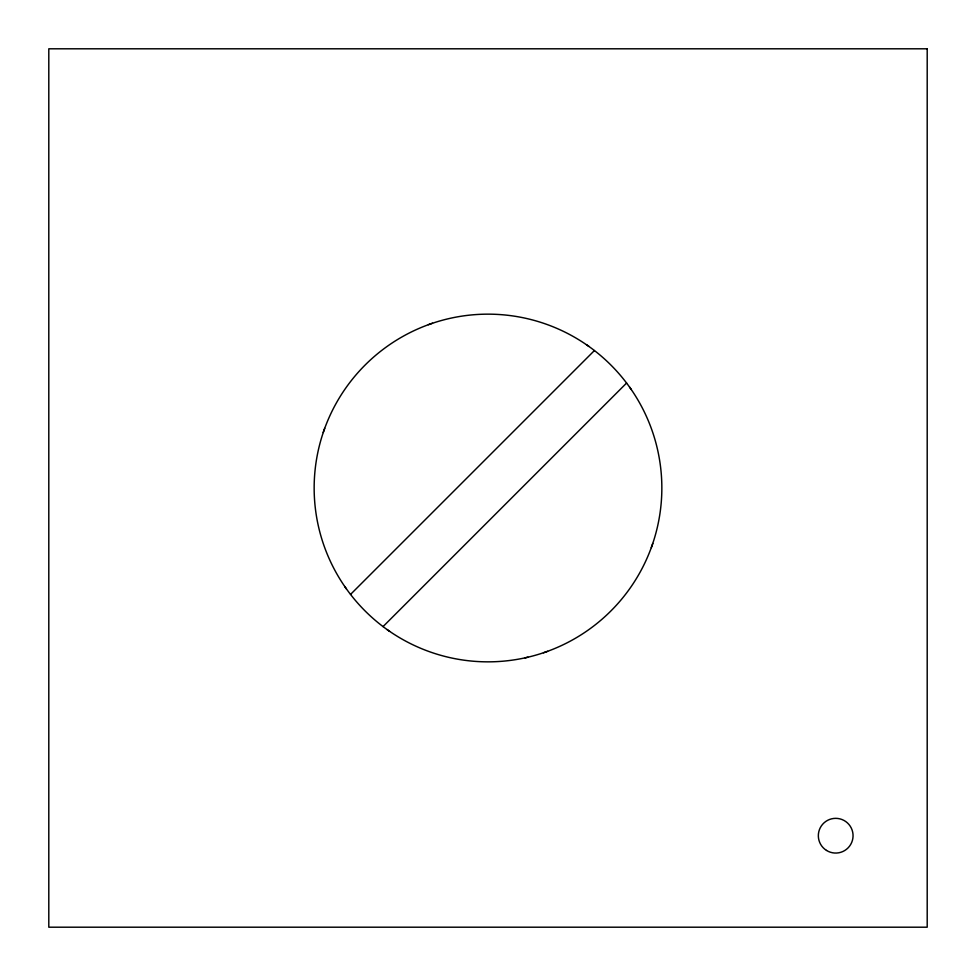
<?xml version="1.0" encoding="UTF-8"?>
<svg xmlns="http://www.w3.org/2000/svg" width="976" height="976" viewBox="0 0 976 976"><rect width="100%" height="100%" fill="white"/><g stroke="black" fill="none" stroke-linecap="round" stroke-linejoin="round"><path stroke-width="1.46" d="M350.53 594.421L594.421 350.53M383.043 626.592L626.592 383.043M652.761 543.498A173.85 173.85 0 0 1 651.309 547.609M547.609 651.309A173.85 173.85 0 0 1 543.498 652.761M527.943 657.202A173.85 173.85 0 0 1 525.064 657.848M389.485 631.252A173.85 173.85 0 0 1 387.082 629.557M346.443 588.918A173.85 173.85 0 0 1 344.748 586.515M323.239 432.502A173.85 173.85 0 0 1 324.691 428.391M428.391 324.691A173.85 173.85 0 0 1 432.502 323.239M586.515 344.748A173.85 173.85 0 0 1 588.918 346.443M629.557 387.082A173.85 173.85 0 0 1 631.252 389.485M927.2 48.8L48.8 48.8L48.8 927.2L927.2 927.2L927.2 48.8M826.477 850.413A17.361 17.361 0 0 0 853.048 836.322A17.361 17.361 0 0 0 827.563 820.365A17.361 17.361 0 0 0 826.477 850.413M389.57 631.301A173.85 173.85 0 0 0 661.313 501.591A173.85 173.85 0 0 0 413.116 331.108A173.85 173.85 0 0 0 389.57 631.301"/></g></svg>
